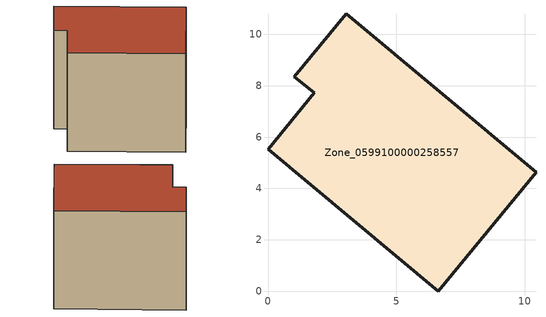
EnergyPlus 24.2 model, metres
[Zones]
Zone_0599100000258557
 floor ground (C_G): 3.04,10.8 10.43,4.64 6.63,0 0,5.52 1.8,7.72 1.02,8.35 z0
 wall outside (C_F): 6.63,0 10.43,4.64 3.04,10.8 1.02,8.35 1.8,7.72 0,5.52 6.63,0 z0:8.65
 roof outside (C_R): 10.43,4.64 3.04,10.8 1.02,8.35 1.8,7.72 0,5.52 6.63,0 z8.65
[BUILDING]
Pand.0599100000258557: North Axis=0; Terrain=City; Loads Convergence Tolerance Value=0.04; Temperature Convergence Tolerance Value=0.4; Solar Distribution=FullExterior; Maximum Number of Warmup Days=25; Minimum Number of Warmup Days=1
[Site:Location]
Rotterdam.The.Hague.AP_ZH_NLD Design_Conditions: Latitude=51.96; Longitude=4.45; Time Zone=1; Elevation=-4.5
[SITE:GROUNDTEMPERATURE:BUILDINGSURFACE]
18, 18, 18, 18, 18, 18, 18, 18, 18, 18, 18, 18
[MATERIAL] Thermal Absorptance=0.9; Solar Absorptance=0.7; Visible Absorptance=0.7
Name | Roughness | Thickness | Conductivity | Density | Specific Heat
G.TI.1946-1964 | MediumSmooth | 0.15 | 1 | 540 | 1210
F.TI.1946-1964 | Rough | 0.3 | 0.857143 | 1920 | 840
R.TI.1946-1964 | MediumRough | 0.2 | 0.277778 | 1500 | 1000
[CONSTRUCTION]
C_G: G.TI.1946-1964
C_F: F.TI.1946-1964
C_R: R.TI.1946-1964
[ZONE]
Zone_0599100000258557: Type=1; Multiplier=1; Ceiling Height=Autocalculate; Volume=Autocalculate; Floor Area=autocalculate; Part of Total Floor Area=Yes
[ZONEINFILTRATION:DESIGNFLOWRATE]
Infil_Zone_0599100000258557: Zone or ZoneList or Space or SpaceList=Zone_0599100000258557; Schedule=AlwaysOn; Design Flow Rate Calculation Method=Flow/Area; Flow Rate per Floor Area=0.003; Constant Term Coefficient=1; Temperature Term Coefficient=0; Velocity Term Coefficient=0; Velocity Squared Term Coefficient=0
[HVACTEMPLATE:ZONE:IDEALLOADSAIRSYSTEM]
Zone_0599100000258557: Maximum Heating Supply Air Temperature=50; Minimum Cooling Supply Air Temperature=13; Maximum Heating Supply Air Humidity Ratio=0.0156; Minimum Cooling Supply Air Humidity Ratio=0.0077; Heating Limit=NoLimit; Cooling Limit=NoLimit; Dehumidification Control Type=ConstantSensibleHeatRatio; Cooling Sensible Heat Ratio=0.7; Dehumidification Setpoint=60; Humidification Control Type=None; Humidification Setpoint=30; Outdoor Air Method=None; Outdoor Air Flow Rate per Person=0.00944; Outdoor Air Flow Rate per Zone Floor Area=0; Outdoor Air Flow Rate per Zone=0; Demand Controlled Ventilation Type=None; Outdoor Air Economizer Type=NoEconomizer; Heat Recovery Type=None; Sensible Heat Recovery Effectiveness=0.7; Latent Heat Recovery Effectiveness=0.65
[ZONECONTROL:THERMOSTAT]
ThermostatControl_Zone_0599100000258557: Zone or ZoneList=Zone_0599100000258557; Control Type Schedule=DualSetpointControlType; Control 1=Thermostat_Zone_0599100000258557; Temperature Difference Between Cutout And Setpoint=0
[THERMOSTATSETPOINT:DUALSETPOINT]
Thermostat_Zone_0599100000258557: Heating Setpoint Temperature Schedule=HeatingSetpoint_Zone_0599100000258557; Cooling Setpoint Temperature Schedule=CoolingSetpoint_Zone_0599100000258557
[SCHEDULE:COMPACT]
HeatingSetpoint_Zone_0599100000258557: Through: 12/31, For: AllDays, Until: 24:00, 21
CoolingSetpoint_Zone_0599100000258557: Through: 12/31, For: AllDays, Until: 24:00, 24
DualSetpointControlType: Through: 12/31, For: AllDays, Until: 24:00, 4
AlwaysOn: Through: 12/31, For: AllDays, Until: 24:00, 1
